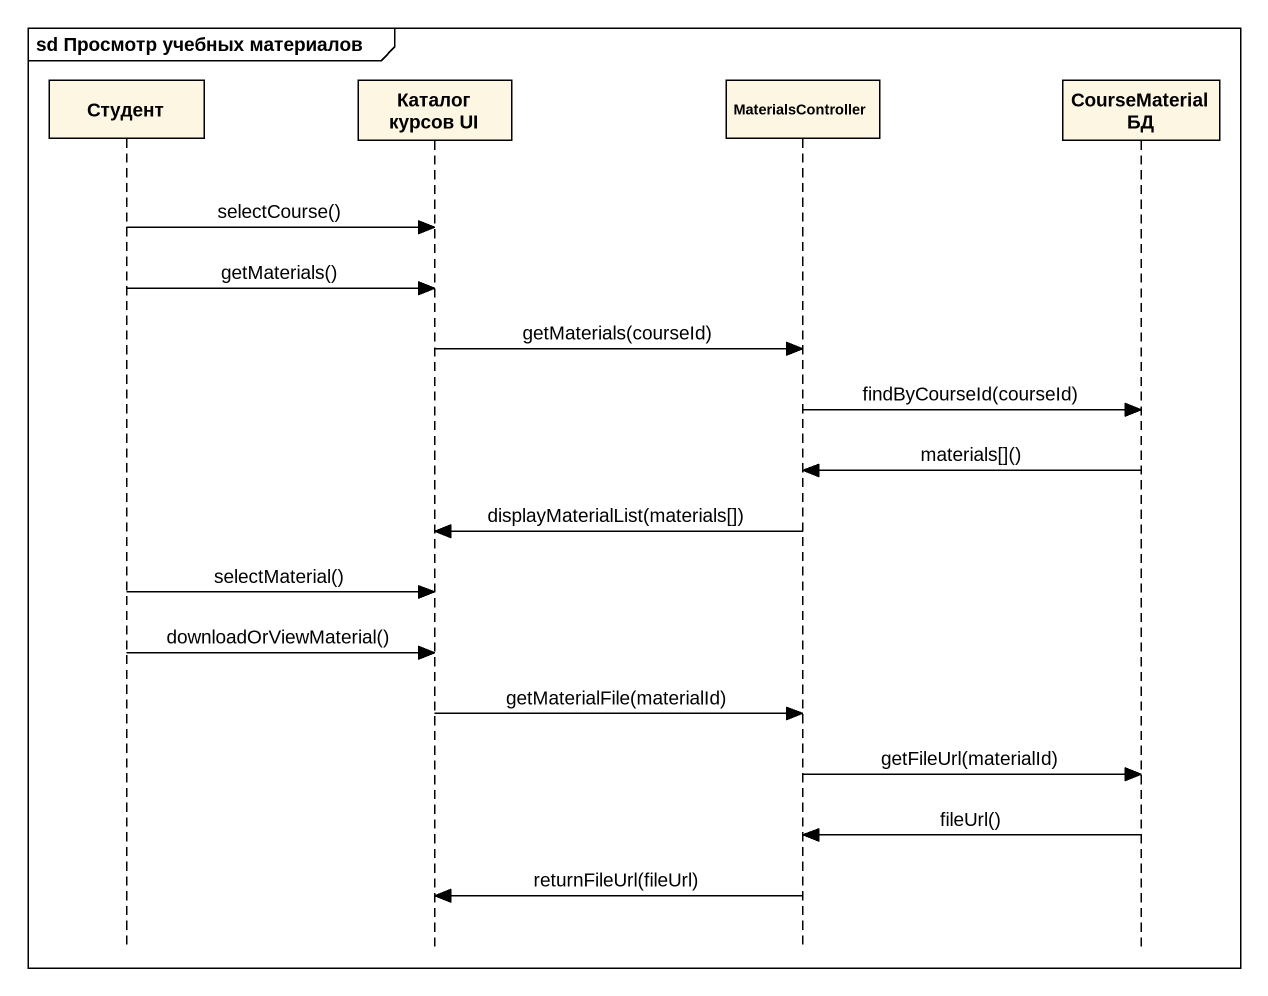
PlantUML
@startuml
mainframe sd Просмотр учебных материалов
hide footbox
participant Студент
participant "Каталог курсов UI" as Каталог_курсов_UI
participant MaterialsController
participant "CourseMaterial БД" as CourseMaterial_БД

Студент -> Каталог_курсов_UI : selectCourse()
Студент -> Каталог_курсов_UI : getMaterials()
Каталог_курсов_UI -> MaterialsController : getMaterials(courseId)
MaterialsController -> CourseMaterial_БД : findByCourseId(courseId)
CourseMaterial_БД -> MaterialsController : materials[]()
MaterialsController -> Каталог_курсов_UI : displayMaterialList(materials[])
Студент -> Каталог_курсов_UI : selectMaterial()
Студент -> Каталог_курсов_UI : downloadOrViewMaterial()
Каталог_курсов_UI -> MaterialsController : getMaterialFile(materialId)
MaterialsController -> CourseMaterial_БД : getFileUrl(materialId)
CourseMaterial_БД -> MaterialsController : fileUrl()
MaterialsController -> Каталог_курсов_UI : returnFileUrl(fileUrl)
@enduml
